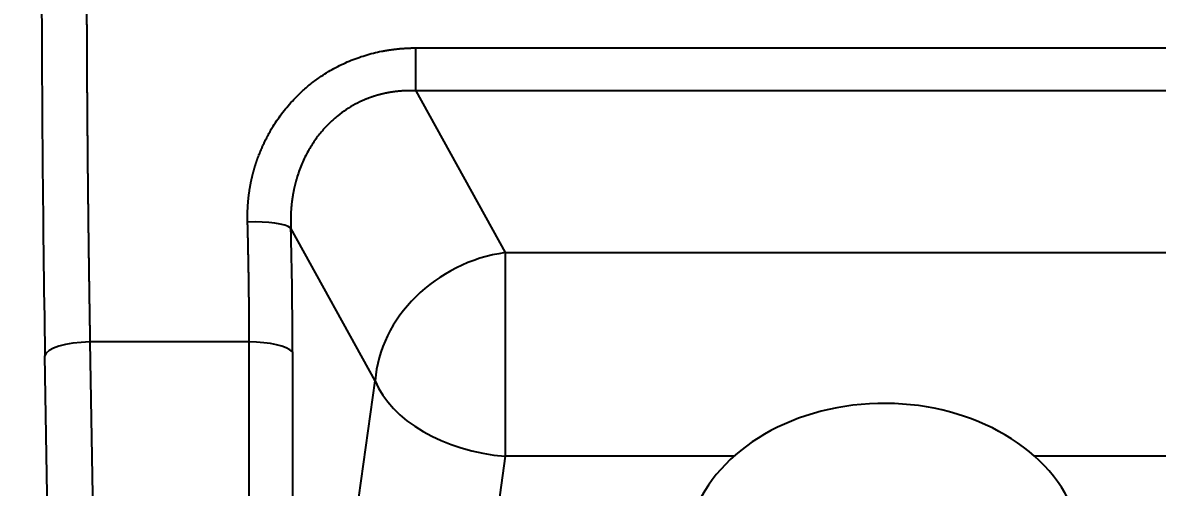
# Model space of a CAD drawing. Header units: millimetres. Extents: x 6110 to 6704, y -2661 to -1821.
# Drawn here: x 6233.8 to 6265.3, y -2370.34 to -2357.44 of the extents above; entities that cross this region are included whole.
import ezdxf

# ---------------------------------------------------------------- set-up
doc = ezdxf.new("R2010")
doc.units = ezdxf.units.MM
doc.header["$LTSCALE"] = 0.1
doc.linetypes.add('HIDDEN2', pattern=[4.7625, 3.175, -1.5875])
doc.layers.add('1', color=4, linetype='HIDDEN2', lineweight=13)
doc.layers.add('DIM', color=3, linetype='Continuous', lineweight=9)
doc.styles.get("Standard").update_dxf_attribs({"font": 'arial.ttf'})
doc.dimstyles.new('ISO-25', dxfattribs={"dimtxt": 2.5, "dimasz": 2.5, "dimexe": 1.25, "dimexo": 0.625, "dimtad": 1, "dimlfac": 5, "dimtxsty": 'Standard', "dimcen": 2.5, "dimadec": 0, "dimazin": 0, "dimtfac": 1, "dimtmove": 0, "dimatfit": 3, "dimfxl": 1, "dimarcsym": 0})

# ---------------------------------------------------------------- blocks, each defined once
blk = doc.blocks.new('*D40')
at = {"layer": 'Defpoints', "color": 0, "transparency": 16777216}
for p in [(6210.338, -2151.114), (6249.064, -2151.114), (6250.297, -2527.926)]:
    blk.add_point(p, dxfattribs=at)
at = {"layer": 'DIM', "color": 0, "lineweight": -2, "transparency": 16777216}
for p, q in [((6248.439, -2151.114), (6209.088, -2151.114)), ((6210.338, -2522.926), (6210.338, -2156.114)), ((6249.672, -2527.926), (6209.088, -2527.926))]:
    blk.add_line(p, q, dxfattribs=at)
at = {"layer": 'DIM', "color": 0, "transparency": 16777216}
for points in [[(6209.505, -2156.114), (6211.172, -2156.114), (6210.338, -2151.114)], [(6209.505, -2522.926), (6211.172, -2522.926), (6210.338, -2527.926)]]:
    blk.add_solid(points, dxfattribs=at)
at = {"layer": 'DIM', "color": 0, "transparency": 16777216, "insert": (6207.16, -2339.52), "char_height": 5, "attachment_point": 5, "rotation": 90, "bg_fill": 3, "box_fill_scale": 1.1, "bg_fill_color": 256, "bg_fill_true_color": 13158600, "bg_fill_transparency": 0}
blk.add_mtext('1507', dxfattribs=at)
blk = doc.blocks.new('*D41')
at = {"layer": 'Defpoints', "color": 0, "transparency": 16777216}
for p in [(6189.49, -2146.419), (6257.064, -2146.419), (6254.561, -2532.542)]:
    blk.add_point(p, dxfattribs=at)
at = {"layer": 'DIM', "color": 0, "lineweight": -2, "transparency": 16777216}
for p, q in [((6256.439, -2146.419), (6188.24, -2146.419)), ((6189.49, -2527.542), (6189.49, -2151.419)), ((6253.936, -2532.542), (6188.24, -2532.542))]:
    blk.add_line(p, q, dxfattribs=at)
at = {"layer": 'DIM', "color": 0, "transparency": 16777216}
for points in [[(6188.656, -2151.419), (6190.323, -2151.419), (6189.49, -2146.419)], [(6188.656, -2527.542), (6190.323, -2527.542), (6189.49, -2532.542)]]:
    blk.add_solid(points, dxfattribs=at)
at = {"layer": 'DIM', "color": 0, "transparency": 16777216, "insert": (6185.86, -2339.48), "char_height": 5, "attachment_point": 5, "rotation": 90, "bg_fill": 3, "box_fill_scale": 1.1, "bg_fill_color": 256, "bg_fill_true_color": 13158600, "bg_fill_transparency": 0}
blk.add_mtext('1544,5', dxfattribs=at)

msp = doc.modelspace()

# ---------------------------------------------------------------- hatches: boundary and pattern name
at = {"layer": 'DIM'}
h = msp.add_hatch(dxfattribs=at)
h.set_pattern_fill('ANSI31', color=2)
edge = h.paths.add_edge_path()
edge.add_line((6619.617, -2595.98), (6619.617, -1962.206))
edge.add_line((6634.617, -1966.11), (6619.617, -1966.11))
edge.add_line((6634.617, -2610.98), (6634.617, -1966.11))
edge.add_line((6634.617, -2610.98), (6184.457, -2610.98))
edge.add_line((6619.617, -2595.98), (6184.457, -2595.98))
edge.add_line((6184.457, -2610.98), (6184.457, -2595.98))

# ---------------------------------------------------------------- linework, layer by layer
at = {"layer": '1', "color": 7, "linetype": 'Continuous', "lineweight": -3}
for p, q in [((6244.713, -2359.329), (6244.713, -2358.138)), ((6244.713, -2358.138), (6321.552, -2358.138)), ((6321.552, -2359.329), (6244.713, -2359.329)), ((6244.713, -2359.329), (6247.194, -2363.824)), ((6243.585, -2367.382), (6241.244, -2363.14)), ((6247.194, -2363.824), (6247.194, -2369.482)), ((6247.194, -2363.824), (6319.071, -2363.824)), ((6240.087, -2366.306), (6235.665, -2366.306)), ((6235.665, -2366.306), (6235.895, -2380.015)), ((6240.087, -2379.715), (6240.087, -2366.306)), ((6241.29, -2366.583), (6241.29, -2379.993)), ((6234.647, -2380.396), (6234.417, -2366.687)), ((6241.831, -2379.946), (6243.585, -2367.382)), ((6247.194, -2369.482), (6245.44, -2382.046)), ((6253.543, -2369.482), (6247.194, -2369.482)), ((6278.226, -2369.482), (6261.892, -2369.482))]:
    msp.add_line(p, q, dxfattribs=at)
for centre, major_axis, ratio, start_param, end_param in [((6236.351, -2354.877), (0, 38.75), 0.052408, 1.570796, 1.880499), ((6240.041, -2363.244), (-1.25, -0.033), 0.215852, 3.409867, 4.70665), ((6230.348, -2354.773), (-3.592, 38.738), 0.266811, 4.377954, 4.470018), ((6247.194, -2367.072), (-3.283, -1.812), 0.834826, 4.280655, 5.793736), ((6235.665, -2366.687), (-1.25, -0.021), 0.304737, 4.707278, 6.228208), ((6240.087, -2366.687), (-1.25, 0), 0.304776, 3.416801, 4.712389), ((6247.194, -2367.072), (3.714, -0.518), 0.639143, 3.484819, 4.801382), ((6257.717, -2372.225), (-5.5, 0), 0.766044, 3.521431, 6.135727)]:
    msp.add_ellipse(centre, major_axis=major_axis, ratio=ratio, start_param=start_param, end_param=end_param, dxfattribs=at)
for points, knots in [([(6235.569, -2354.877), (6235.569, -2354.893), (6235.569, -2354.926), (6235.569, -2354.975), (6235.569, -2355.024), (6235.569, -2355.073), (6235.569, -2355.122), (6235.569, -2355.171), (6235.569, -2355.22), (6235.569, -2355.269), (6235.569, -2355.318), (6235.569, -2355.367), (6235.569, -2355.416), (6235.569, -2355.465), (6235.569, -2355.514), (6235.569, -2355.563), (6235.569, -2355.612), (6235.569, -2355.661), (6235.569, -2355.71), (6235.569, -2355.76), (6235.569, -2355.809), (6235.569, -2355.858), (6235.569, -2355.907), (6235.569, -2355.956), (6235.57, -2356.005), (6235.57, -2356.054), (6235.57, -2356.103), (6235.57, -2356.152), (6235.57, -2356.201), (6235.57, -2356.25), (6235.57, -2356.299), (6235.57, -2356.349), (6235.57, -2356.398), (6235.57, -2356.447), (6235.571, -2356.496), (6235.571, -2356.545), (6235.571, -2356.594), (6235.571, -2356.643), (6235.571, -2356.692), (6235.571, -2356.741), (6235.571, -2356.79), (6235.571, -2356.839), (6235.572, -2356.888), (6235.572, -2356.938), (6235.572, -2356.987), (6235.572, -2357.036), (6235.572, -2357.085), (6235.572, -2357.134), (6235.572, -2357.183), (6235.573, -2357.232), (6235.573, -2357.281), (6235.573, -2357.33), (6235.573, -2357.379), (6235.573, -2357.428), (6235.574, -2357.478), (6235.574, -2357.527), (6235.574, -2357.576), (6235.574, -2357.625), (6235.574, -2357.674), (6235.575, -2357.723), (6235.575, -2357.772), (6235.575, -2357.821), (6235.575, -2357.87), (6235.575, -2357.919), (6235.576, -2357.968), (6235.576, -2358.017), (6235.576, -2358.066), (6235.576, -2358.115), (6235.576, -2358.165), (6235.577, -2358.214), (6235.577, -2358.263), (6235.577, -2358.312), (6235.577, -2358.361), (6235.578, -2358.41), (6235.578, -2358.459), (6235.578, -2358.508), (6235.578, -2358.557), (6235.579, -2358.606), (6235.579, -2358.655), (6235.579, -2358.704), (6235.58, -2358.753), (6235.58, -2358.802), (6235.58, -2358.851), (6235.58, -2358.9), (6235.581, -2358.949), (6235.581, -2358.998), (6235.581, -2359.047), (6235.582, -2359.096), (6235.582, -2359.145), (6235.582, -2359.194), (6235.582, -2359.243), (6235.583, -2359.292), (6235.583, -2359.341), (6235.583, -2359.39), (6235.584, -2359.439), (6235.584, -2359.488), (6235.584, -2359.537), (6235.585, -2359.586), (6235.585, -2359.635), (6235.585, -2359.684), (6235.586, -2359.733), (6235.586, -2359.782), (6235.586, -2359.831), (6235.587, -2359.88), (6235.587, -2359.929), (6235.588, -2359.977), (6235.588, -2360.026), (6235.588, -2360.075), (6235.589, -2360.124), (6235.589, -2360.173), (6235.589, -2360.222), (6235.59, -2360.271), (6235.59, -2360.32), (6235.591, -2360.369), (6235.591, -2360.417), (6235.591, -2360.466), (6235.592, -2360.515), (6235.592, -2360.564), (6235.593, -2360.613), (6235.593, -2360.662), (6235.593, -2360.711), (6235.594, -2360.759), (6235.594, -2360.808), (6235.595, -2360.857), (6235.595, -2360.906), (6235.596, -2360.955), (6235.596, -2361.003), (6235.596, -2361.052), (6235.597, -2361.101), (6235.597, -2361.15), (6235.598, -2361.198), (6235.598, -2361.247), (6235.599, -2361.296), (6235.599, -2361.345), (6235.6, -2361.393), (6235.6, -2361.442), (6235.601, -2361.491), (6235.601, -2361.54), (6235.601, -2361.588), (6235.602, -2361.637), (6235.602, -2361.686), (6235.603, -2361.734), (6235.603, -2361.783), (6235.604, -2361.832), (6235.604, -2361.88), (6235.605, -2361.929), (6235.605, -2361.977), (6235.606, -2362.026), (6235.606, -2362.075), (6235.607, -2362.123), (6235.607, -2362.172), (6235.608, -2362.22), (6235.609, -2362.269), (6235.609, -2362.318), (6235.61, -2362.366), (6235.61, -2362.415), (6235.611, -2362.463), (6235.611, -2362.512), (6235.612, -2362.56), (6235.612, -2362.609), (6235.613, -2362.657), (6235.613, -2362.706), (6235.614, -2362.754), (6235.615, -2362.803), (6235.615, -2362.851), (6235.616, -2362.899), (6235.616, -2362.948), (6235.617, -2362.996), (6235.617, -2363.045), (6235.618, -2363.093), (6235.619, -2363.141), (6235.619, -2363.19), (6235.62, -2363.238), (6235.62, -2363.287), (6235.621, -2363.335), (6235.622, -2363.383), (6235.622, -2363.432), (6235.623, -2363.48), (6235.623, -2363.528), (6235.624, -2363.576), (6235.625, -2363.625), (6235.625, -2363.673), (6235.626, -2363.721), (6235.627, -2363.769), (6235.627, -2363.818), (6235.628, -2363.866), (6235.628, -2363.914), (6235.629, -2363.962), (6235.63, -2364.01), (6235.63, -2364.058), (6235.631, -2364.107), (6235.632, -2364.155), (6235.632, -2364.203), (6235.633, -2364.251), (6235.634, -2364.299), (6235.634, -2364.347), (6235.635, -2364.395), (6235.636, -2364.443), (6235.637, -2364.491), (6235.637, -2364.539), (6235.638, -2364.587), (6235.639, -2364.635), (6235.639, -2364.683), (6235.64, -2364.731), (6235.641, -2364.779), (6235.641, -2364.827), (6235.642, -2364.875), (6235.643, -2364.923), (6235.644, -2364.971), (6235.644, -2365.019), (6235.645, -2365.067), (6235.646, -2365.114), (6235.647, -2365.162), (6235.647, -2365.21), (6235.648, -2365.258), (6235.649, -2365.306), (6235.649, -2365.354), (6235.65, -2365.401), (6235.651, -2365.449), (6235.652, -2365.497), (6235.653, -2365.545), (6235.653, -2365.592), (6235.654, -2365.64), (6235.655, -2365.688), (6235.656, -2365.735), (6235.656, -2365.783), (6235.657, -2365.83), (6235.658, -2365.878), (6235.659, -2365.926), (6235.66, -2365.973), (6235.66, -2366.021), (6235.661, -2366.068), (6235.662, -2366.116), (6235.663, -2366.163), (6235.664, -2366.211), (6235.664, -2366.258), (6235.665, -2366.29), (6235.665, -2366.306)], [0, 0, 0, 0, 0.004221, 0.008442, 0.012664, 0.016885, 0.021108, 0.02533, 0.029553, 0.033776, 0.037999, 0.042222, 0.046446, 0.05067, 0.054895, 0.05912, 0.063345, 0.06757, 0.071796, 0.076021, 0.080248, 0.084474, 0.088701, 0.092928, 0.097155, 0.101383, 0.105611, 0.109839, 0.114068, 0.118297, 0.122526, 0.126755, 0.130985, 0.135215, 0.139445, 0.143676, 0.147907, 0.152138, 0.156369, 0.160601, 0.164833, 0.169065, 0.173298, 0.177531, 0.181764, 0.185998, 0.190231, 0.194466, 0.1987, 0.202935, 0.20717, 0.211405, 0.21564, 0.219876, 0.224113, 0.228349, 0.232586, 0.236823, 0.24106, 0.245298, 0.249536, 0.253774, 0.258012, 0.262251, 0.26649, 0.27073, 0.274969, 0.279209, 0.28345, 0.28769, 0.291931, 0.296172, 0.300414, 0.304655, 0.308897, 0.31314, 0.317382, 0.321625, 0.325868, 0.330112, 0.334356, 0.3386, 0.342844, 0.347089, 0.351334, 0.355579, 0.359825, 0.36407, 0.368317, 0.372563, 0.37681, 0.381057, 0.385304, 0.389552, 0.3938, 0.398048, 0.402296, 0.406545, 0.410794, 0.415044, 0.419293, 0.423543, 0.427793, 0.432044, 0.436295, 0.440546, 0.444797, 0.449049, 0.453301, 0.457554, 0.461806, 0.466059, 0.470312, 0.474566, 0.47882, 0.483074, 0.487328, 0.491583, 0.495838, 0.500093, 0.504349, 0.508604, 0.512861, 0.517117, 0.521374, 0.525631, 0.529888, 0.534146, 0.538404, 0.542662, 0.54692, 0.551179, 0.555438, 0.559698, 0.563957, 0.568217, 0.572478, 0.576738, 0.580999, 0.58526, 0.589522, 0.593784, 0.598046, 0.602308, 0.606571, 0.610834, 0.615097, 0.61936, 0.623624, 0.627888, 0.632153, 0.636417, 0.640682, 0.644948, 0.649213, 0.653479, 0.657745, 0.662012, 0.666279, 0.670546, 0.674813, 0.679081, 0.683349, 0.687617, 0.691886, 0.696154, 0.700424, 0.704693, 0.708963, 0.713233, 0.717503, 0.721774, 0.726045, 0.730316, 0.734587, 0.738859, 0.743131, 0.747404, 0.751676, 0.755949, 0.760223, 0.764496, 0.76877, 0.773044, 0.777319, 0.781594, 0.785869, 0.790144, 0.79442, 0.798696, 0.802972, 0.807248, 0.811525, 0.815802, 0.82008, 0.824358, 0.828636, 0.832914, 0.837193, 0.841471, 0.845751, 0.85003, 0.85431, 0.85859, 0.862871, 0.867151, 0.871432, 0.875713, 0.879995, 0.884277, 0.888559, 0.892842, 0.897124, 0.901407, 0.905691, 0.909974, 0.914258, 0.918543, 0.922827, 0.927112, 0.931397, 0.935683, 0.939968, 0.944254, 0.948541, 0.952827, 0.957114, 0.961402, 0.965689, 0.969977, 0.974265, 0.978553, 0.982842, 0.987131, 0.99142, 0.99571, 1, 1, 1, 1]), ([(6240.041, -2362.974), (6240.041, -2362.968), (6240.041, -2362.956), (6240.04, -2362.939), (6240.04, -2362.921), (6240.04, -2362.903), (6240.039, -2362.886), (6240.039, -2362.868), (6240.039, -2362.851), (6240.039, -2362.833), (6240.039, -2362.816), (6240.039, -2362.798), (6240.039, -2362.781), (6240.04, -2362.763), (6240.04, -2362.746), (6240.04, -2362.728), (6240.041, -2362.711), (6240.041, -2362.693), (6240.042, -2362.676), (6240.042, -2362.658), (6240.043, -2362.641), (6240.044, -2362.623), (6240.044, -2362.606), (6240.045, -2362.589), (6240.046, -2362.571), (6240.047, -2362.554), (6240.048, -2362.536), (6240.049, -2362.519), (6240.05, -2362.502), (6240.052, -2362.484), (6240.053, -2362.467), (6240.054, -2362.45), (6240.056, -2362.433), (6240.057, -2362.415), (6240.059, -2362.398), (6240.06, -2362.381), (6240.062, -2362.363), (6240.064, -2362.346), (6240.065, -2362.329), (6240.067, -2362.312), (6240.069, -2362.295), (6240.071, -2362.277), (6240.073, -2362.26), (6240.075, -2362.243), (6240.077, -2362.226), (6240.079, -2362.209), (6240.082, -2362.192), (6240.084, -2362.174), (6240.086, -2362.157), (6240.089, -2362.14), (6240.091, -2362.123), (6240.094, -2362.106), (6240.096, -2362.089), (6240.099, -2362.072), (6240.102, -2362.055), (6240.105, -2362.038), (6240.108, -2362.021), (6240.11, -2362.004), (6240.113, -2361.987), (6240.117, -2361.97), (6240.12, -2361.953), (6240.123, -2361.936), (6240.126, -2361.919), (6240.129, -2361.902), (6240.133, -2361.885), (6240.136, -2361.868), (6240.14, -2361.851), (6240.143, -2361.834), (6240.147, -2361.817), (6240.15, -2361.801), (6240.154, -2361.784), (6240.158, -2361.767), (6240.162, -2361.75), (6240.166, -2361.733), (6240.17, -2361.716), (6240.174, -2361.7), (6240.178, -2361.683), (6240.182, -2361.666), (6240.186, -2361.649), (6240.191, -2361.633), (6240.195, -2361.616), (6240.199, -2361.599), (6240.204, -2361.582), (6240.208, -2361.566), (6240.213, -2361.549), (6240.218, -2361.532), (6240.222, -2361.516), (6240.227, -2361.499), (6240.232, -2361.482), (6240.237, -2361.466), (6240.242, -2361.449), (6240.247, -2361.432), (6240.252, -2361.416), (6240.257, -2361.399), (6240.262, -2361.383), (6240.267, -2361.366), (6240.273, -2361.349), (6240.278, -2361.333), (6240.284, -2361.316), (6240.289, -2361.3), (6240.295, -2361.283), (6240.3, -2361.267), (6240.306, -2361.25), (6240.312, -2361.234), (6240.318, -2361.217), (6240.324, -2361.201), (6240.33, -2361.185), (6240.336, -2361.168), (6240.355, -2361.115), (6240.39, -2361.026), (6240.441, -2360.903), (6240.497, -2360.781), (6240.556, -2360.661), (6240.618, -2360.543), (6240.683, -2360.426), (6240.769, -2360.282), (6240.88, -2360.114), (6241.018, -2359.924), (6241.166, -2359.742), (6241.305, -2359.587), (6241.433, -2359.457), (6241.546, -2359.349), (6241.663, -2359.244), (6241.784, -2359.144), (6241.909, -2359.048), (6242.059, -2358.941), (6242.235, -2358.825), (6242.439, -2358.706), (6242.648, -2358.599), (6242.863, -2358.502), (6243.082, -2358.416), (6243.305, -2358.342), (6243.534, -2358.279), (6243.699, -2358.242), (6243.799, -2358.223), (6243.831, -2358.217), (6243.863, -2358.211), (6243.896, -2358.206), (6243.928, -2358.2), (6243.96, -2358.195), (6243.993, -2358.19), (6244.025, -2358.186), (6244.058, -2358.181), (6244.09, -2358.177), (6244.123, -2358.173), (6244.155, -2358.169), (6244.188, -2358.166), (6244.22, -2358.162), (6244.253, -2358.159), (6244.286, -2358.156), (6244.318, -2358.153), (6244.351, -2358.151), (6244.384, -2358.149), (6244.417, -2358.146), (6244.449, -2358.145), (6244.482, -2358.143), (6244.515, -2358.142), (6244.548, -2358.14), (6244.581, -2358.139), (6244.614, -2358.139), (6244.647, -2358.138), (6244.68, -2358.138), (6244.702, -2358.138), (6244.713, -2358.138)], [0, 0, 0, 0, 0.002386, 0.00477, 0.007152, 0.009532, 0.01191, 0.014287, 0.016661, 0.019034, 0.021406, 0.023775, 0.026143, 0.028509, 0.030873, 0.033236, 0.035597, 0.037957, 0.040315, 0.042672, 0.045027, 0.047381, 0.049733, 0.052084, 0.054434, 0.056782, 0.059129, 0.061475, 0.063819, 0.066162, 0.068504, 0.070845, 0.073185, 0.075524, 0.077862, 0.080198, 0.082534, 0.084869, 0.087202, 0.089535, 0.091867, 0.094198, 0.096528, 0.098858, 0.101186, 0.103514, 0.105841, 0.108168, 0.110494, 0.112819, 0.115144, 0.117468, 0.119791, 0.122114, 0.124437, 0.126759, 0.129081, 0.131402, 0.133723, 0.136044, 0.138364, 0.140684, 0.143004, 0.145324, 0.147643, 0.149962, 0.152282, 0.154601, 0.15692, 0.159239, 0.161558, 0.163877, 0.166196, 0.168515, 0.170834, 0.173154, 0.175474, 0.177793, 0.180113, 0.182434, 0.184755, 0.187076, 0.189397, 0.191719, 0.194041, 0.196363, 0.198687, 0.20101, 0.203334, 0.205659, 0.207984, 0.21031, 0.212637, 0.214964, 0.217292, 0.219621, 0.22195, 0.224281, 0.226612, 0.228944, 0.231277, 0.23361, 0.235945, 0.238281, 0.240618, 0.242956, 0.245294, 0.247634, 0.249975, 0.267922, 0.285813, 0.303664, 0.321489, 0.339301, 0.357116, 0.374948, 0.406303, 0.437478, 0.468554, 0.499612, 0.520387, 0.541145, 0.561912, 0.582714, 0.603576, 0.624522, 0.655877, 0.687065, 0.718173, 0.749287, 0.780281, 0.811377, 0.842658, 0.874204, 0.878533, 0.882861, 0.887188, 0.891514, 0.895839, 0.900164, 0.904489, 0.908815, 0.91314, 0.917466, 0.921792, 0.926119, 0.930447, 0.934777, 0.939108, 0.94344, 0.947775, 0.952111, 0.956449, 0.96079, 0.965134, 0.96948, 0.97383, 0.978182, 0.982538, 0.986898, 0.991261, 0.995629, 1, 1, 1, 1]), ([(6244.713, -2359.329), (6244.708, -2359.329), (6244.699, -2359.328), (6244.685, -2359.328), (6244.67, -2359.327), (6244.656, -2359.327), (6244.642, -2359.327), (6244.628, -2359.326), (6244.614, -2359.326), (6244.599, -2359.326), (6244.585, -2359.326), (6244.571, -2359.326), (6244.557, -2359.326), (6244.543, -2359.326), (6244.529, -2359.326), (6244.515, -2359.326), (6244.5, -2359.326), (6244.486, -2359.327), (6244.472, -2359.327), (6244.458, -2359.327), (6244.444, -2359.328), (6244.43, -2359.328), (6244.416, -2359.329), (6244.402, -2359.329), (6244.388, -2359.33), (6244.374, -2359.331), (6244.36, -2359.332), (6244.346, -2359.333), (6244.332, -2359.333), (6244.319, -2359.334), (6244.305, -2359.335), (6244.291, -2359.336), (6244.277, -2359.338), (6244.263, -2359.339), (6244.249, -2359.34), (6244.236, -2359.341), (6244.222, -2359.343), (6244.208, -2359.344), (6244.194, -2359.346), (6244.18, -2359.347), (6244.167, -2359.349), (6244.153, -2359.35), (6244.139, -2359.352), (6244.126, -2359.354), (6244.112, -2359.355), (6244.098, -2359.357), (6244.085, -2359.359), (6244.071, -2359.361), (6244.058, -2359.363), (6244.044, -2359.365), (6244.031, -2359.367), (6244.017, -2359.369), (6244.004, -2359.372), (6243.99, -2359.374), (6243.977, -2359.376), (6243.963, -2359.379), (6243.95, -2359.381), (6243.936, -2359.384), (6243.923, -2359.386), (6243.91, -2359.389), (6243.896, -2359.391), (6243.883, -2359.394), (6243.87, -2359.397), (6243.856, -2359.4), (6243.843, -2359.403), (6243.83, -2359.405), (6243.817, -2359.408), (6243.803, -2359.411), (6243.79, -2359.415), (6243.777, -2359.418), (6243.764, -2359.421), (6243.751, -2359.424), (6243.738, -2359.427), (6243.725, -2359.431), (6243.712, -2359.434), (6243.699, -2359.438), (6243.686, -2359.441), (6243.673, -2359.445), (6243.66, -2359.448), (6243.647, -2359.452), (6243.634, -2359.456), (6243.621, -2359.459), (6243.608, -2359.463), (6243.595, -2359.467), (6243.583, -2359.471), (6243.57, -2359.475), (6243.557, -2359.479), (6243.544, -2359.483), (6243.532, -2359.487), (6243.519, -2359.491), (6243.506, -2359.496), (6243.494, -2359.5), (6243.481, -2359.504), (6243.468, -2359.509), (6243.456, -2359.513), (6243.443, -2359.518), (6243.431, -2359.522), (6243.418, -2359.527), (6243.406, -2359.531), (6243.393, -2359.536), (6243.381, -2359.541), (6243.369, -2359.545), (6243.356, -2359.55), (6243.344, -2359.555), (6243.332, -2359.56), (6243.319, -2359.565), (6243.307, -2359.57), (6243.295, -2359.575), (6243.2, -2359.615), (6243.024, -2359.7), (6242.777, -2359.847), (6242.541, -2360.019), (6242.32, -2360.215), (6242.105, -2360.443), (6241.902, -2360.706), (6241.713, -2361.008), (6241.549, -2361.343), (6241.458, -2361.589), (6241.415, -2361.728), (6241.408, -2361.751), (6241.401, -2361.775), (6241.394, -2361.798), (6241.388, -2361.822), (6241.381, -2361.846), (6241.374, -2361.87), (6241.368, -2361.894), (6241.362, -2361.918), (6241.356, -2361.943), (6241.35, -2361.967), (6241.344, -2361.992), (6241.338, -2362.017), (6241.333, -2362.042), (6241.327, -2362.068), (6241.322, -2362.093), (6241.317, -2362.119), (6241.312, -2362.145), (6241.307, -2362.171), (6241.302, -2362.197), (6241.298, -2362.223), (6241.293, -2362.249), (6241.289, -2362.276), (6241.285, -2362.303), (6241.281, -2362.33), (6241.277, -2362.357), (6241.273, -2362.384), (6241.27, -2362.411), (6241.267, -2362.439), (6241.263, -2362.466), (6241.26, -2362.494), (6241.258, -2362.522), (6241.255, -2362.55), (6241.253, -2362.578), (6241.25, -2362.607), (6241.248, -2362.635), (6241.246, -2362.664), (6241.245, -2362.693), (6241.243, -2362.722), (6241.242, -2362.751), (6241.241, -2362.78), (6241.24, -2362.809), (6241.239, -2362.839), (6241.239, -2362.868), (6241.239, -2362.898), (6241.238, -2362.928), (6241.239, -2362.958), (6241.239, -2362.988), (6241.24, -2363.018), (6241.24, -2363.048), (6241.241, -2363.079), (6241.243, -2363.11), (6241.244, -2363.13), (6241.244, -2363.14)], [0, 0, 0, 0, 0.002446, 0.004889, 0.00733, 0.009769, 0.012205, 0.01464, 0.017072, 0.019501, 0.021929, 0.024354, 0.026777, 0.029197, 0.031616, 0.034032, 0.036446, 0.038858, 0.041268, 0.043676, 0.046081, 0.048485, 0.050886, 0.053285, 0.055682, 0.058077, 0.06047, 0.062861, 0.065249, 0.067636, 0.070021, 0.072404, 0.074784, 0.077163, 0.07954, 0.081914, 0.084287, 0.086658, 0.089027, 0.091394, 0.093759, 0.096122, 0.098483, 0.100843, 0.1032, 0.105556, 0.10791, 0.110262, 0.112612, 0.11496, 0.117307, 0.119652, 0.121995, 0.124336, 0.126676, 0.129014, 0.13135, 0.133684, 0.136017, 0.138348, 0.140677, 0.143005, 0.145331, 0.147656, 0.149978, 0.1523, 0.154619, 0.156937, 0.159254, 0.161569, 0.163882, 0.166194, 0.168504, 0.170813, 0.17312, 0.175426, 0.177731, 0.180034, 0.182335, 0.184635, 0.186934, 0.189231, 0.191527, 0.193821, 0.196114, 0.198406, 0.200697, 0.202986, 0.205273, 0.20756, 0.209845, 0.212129, 0.214412, 0.216693, 0.218973, 0.221252, 0.22353, 0.225806, 0.228082, 0.230356, 0.232629, 0.234901, 0.237172, 0.239441, 0.24171, 0.243978, 0.246244, 0.248509, 0.250774, 0.299397, 0.348542, 0.398334, 0.448895, 0.50034, 0.558581, 0.619525, 0.683288, 0.749973, 0.754113, 0.758275, 0.76246, 0.766666, 0.770894, 0.775144, 0.779417, 0.783711, 0.788027, 0.792366, 0.796726, 0.801109, 0.805514, 0.809941, 0.81439, 0.818861, 0.823354, 0.82787, 0.832408, 0.836968, 0.84155, 0.846154, 0.850781, 0.85543, 0.860102, 0.864795, 0.869511, 0.87425, 0.87901, 0.883794, 0.888599, 0.893427, 0.898277, 0.903149, 0.908044, 0.912962, 0.917902, 0.922864, 0.927849, 0.932856, 0.937886, 0.942938, 0.948013, 0.95311, 0.95823, 0.963372, 0.968537, 0.973724, 0.978934, 0.984167, 0.989422, 0.9947, 1, 1, 1, 1]), ([(6240.087, -2366.306), (6240.087, -2366.291), (6240.087, -2366.262), (6240.087, -2366.218), (6240.087, -2366.174), (6240.087, -2366.13), (6240.087, -2366.087), (6240.087, -2366.043), (6240.087, -2365.999), (6240.087, -2365.955), (6240.087, -2365.911), (6240.087, -2365.867), (6240.086, -2365.823), (6240.086, -2365.779), (6240.086, -2365.735), (6240.086, -2365.691), (6240.086, -2365.647), (6240.085, -2365.603), (6240.085, -2365.558), (6240.085, -2365.514), (6240.084, -2365.47), (6240.084, -2365.426), (6240.084, -2365.382), (6240.083, -2365.338), (6240.083, -2365.294), (6240.083, -2365.249), (6240.082, -2365.205), (6240.082, -2365.161), (6240.081, -2365.117), (6240.081, -2365.072), (6240.08, -2365.028), (6240.08, -2364.984), (6240.08, -2364.939), (6240.079, -2364.895), (6240.078, -2364.851), (6240.078, -2364.806), (6240.077, -2364.762), (6240.077, -2364.717), (6240.076, -2364.673), (6240.076, -2364.629), (6240.075, -2364.584), (6240.074, -2364.54), (6240.074, -2364.495), (6240.073, -2364.451), (6240.072, -2364.406), (6240.071, -2364.362), (6240.071, -2364.317), (6240.07, -2364.272), (6240.069, -2364.228), (6240.068, -2364.183), (6240.068, -2364.139), (6240.067, -2364.094), (6240.066, -2364.049), (6240.065, -2364.005), (6240.064, -2363.96), (6240.063, -2363.915), (6240.062, -2363.871), (6240.062, -2363.826), (6240.061, -2363.781), (6240.06, -2363.737), (6240.059, -2363.692), (6240.058, -2363.647), (6240.057, -2363.602), (6240.056, -2363.557), (6240.055, -2363.513), (6240.054, -2363.468), (6240.053, -2363.423), (6240.052, -2363.378), (6240.05, -2363.333), (6240.049, -2363.288), (6240.048, -2363.244), (6240.047, -2363.199), (6240.046, -2363.154), (6240.045, -2363.109), (6240.044, -2363.064), (6240.042, -2363.019), (6240.041, -2362.989), (6240.041, -2362.974)], [0, 0, 0, 0, 0.013322, 0.026645, 0.039968, 0.053291, 0.066615, 0.079938, 0.093262, 0.106587, 0.119911, 0.133236, 0.146561, 0.159886, 0.173212, 0.186538, 0.199864, 0.21319, 0.226517, 0.239844, 0.253171, 0.266499, 0.279827, 0.293155, 0.306483, 0.319812, 0.333141, 0.34647, 0.3598, 0.373129, 0.38646, 0.39979, 0.413121, 0.426452, 0.439783, 0.453115, 0.466447, 0.479779, 0.493112, 0.506445, 0.519778, 0.533112, 0.546446, 0.55978, 0.573114, 0.586449, 0.599784, 0.61312, 0.626456, 0.639792, 0.653128, 0.666465, 0.679802, 0.69314, 0.706478, 0.719816, 0.733154, 0.746493, 0.759833, 0.773172, 0.786512, 0.799852, 0.813193, 0.826534, 0.839875, 0.853217, 0.866559, 0.879902, 0.893244, 0.906587, 0.919931, 0.933275, 0.946619, 0.959964, 0.973309, 0.986654, 1, 1, 1, 1])]:
    msp.add_open_spline(points, degree=3, knots=knots, dxfattribs=at)

# ---------------------------------------------------------------- next in the draw order: dimensions: what is measured, and where the dimension line sits
at = {"layer": 'DIM'}
dim = msp.add_linear_dim(base=(6210.338, -2151.114), p1=(6250.297, -2527.926), p2=(6249.064, -2151.114), angle=90, text='1507', dimstyle='ISO-25', override={"dimtxt": 5, "dimasz": 5, "dimdec": 1, "dimlfac": 4, "dimadec": 1, "dimtdec": 1, "dimfxl": 1.25, "dimtfill": 1}, dxfattribs=at)
dim.commit()
dim.dimension.update_dxf_attribs({"geometry": '*D40', "text_midpoint": (6207.16, -2339.52)})

# ---------------------------------------------------------------- next in the draw order: dimensions: what is measured, and where the dimension line sits
dim = msp.add_linear_dim(base=(6189.49, -2146.419), p1=(6254.561, -2532.542), p2=(6257.064, -2146.419), angle=90, dimstyle='ISO-25', override={"dimtxt": 5, "dimasz": 5, "dimdec": 1, "dimlfac": 4, "dimadec": 1, "dimtdec": 1, "dimfxl": 1.25, "dimtfill": 1}, dxfattribs=at)
dim.commit()
dim.dimension.update_dxf_attribs({"geometry": '*D41', "text_midpoint": (6185.86, -2339.48)})

doc.saveas('drawing.dxf')
